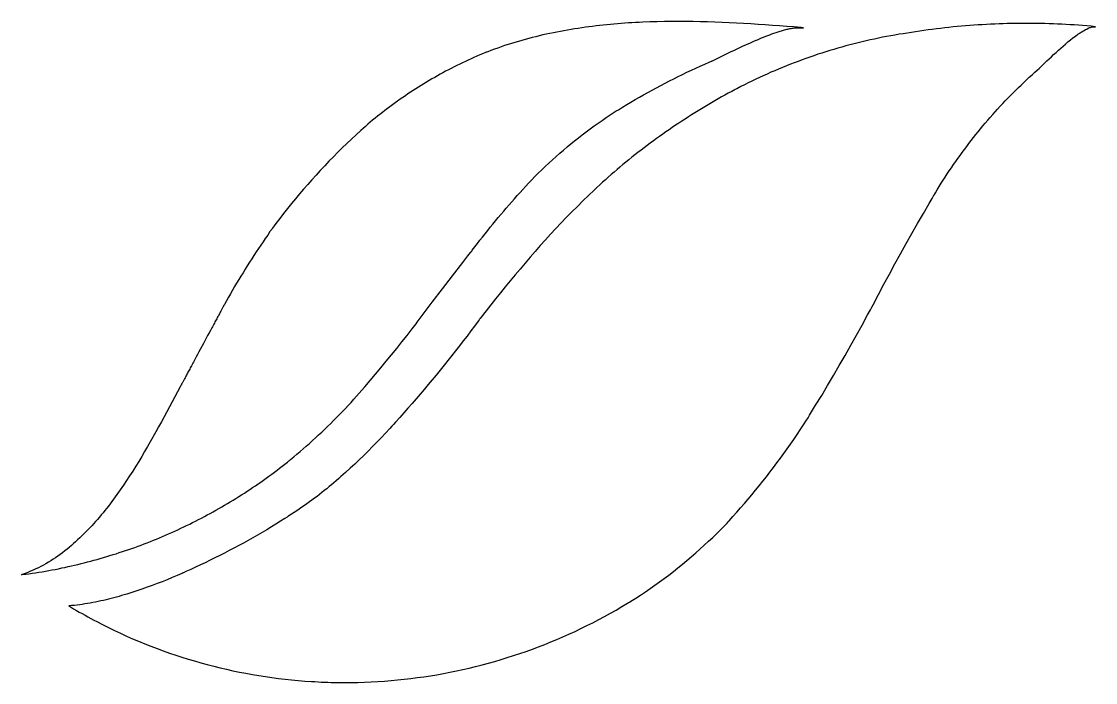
# Model space of a CAD drawing. Extents: x 0 to 908, y 0 to 337.
# Drawn here: x 368.3 to 485.9, y 16.5 to 88.9 of the extents above; entities that cross this region are included whole.
import ezdxf

# ---------------------------------------------------------------- set-up
doc = ezdxf.new("R2010")
doc.units = 0
doc.layers.add('_____1', color=18, linetype='CONTINUOUS')

msp = doc.modelspace()

# ---------------------------------------------------------------- linework, layer by layer
at = {"layer": '_____1'}
for points in [[(424.11, 71.48), (424.49, 71.87), (424.87, 72.24), (425.25, 72.62), (425.63, 72.99), (426.02, 73.36), (426.41, 73.72), (426.81, 74.08), (427.21, 74.43), (427.62, 74.78), (428.02, 75.12), (428.43, 75.46), (428.85, 75.8), (429.27, 76.13), (429.69, 76.46), (430.11, 76.78), (430.54, 77.1), (430.97, 77.42), (431.41, 77.73), (431.85, 78.03), (432.29, 78.33), (432.73, 78.63), (433.18, 78.92), (433.3, 78.99), (433.41, 79.06), (433.64, 79.2), (434.09, 79.48), (434.55, 79.76), (435.01, 80.03), (435.47, 80.3), (435.94, 80.57), (436.4, 80.83), (436.87, 81.09), (437.34, 81.35), (437.81, 81.6), (438.28, 81.85), (438.75, 82.1), (439.23, 82.34), (439.7, 82.58), (440.18, 82.82), (440.66, 83.05), (441.14, 83.29), (441.63, 83.51), (442.11, 83.74), (442.6, 83.96), (443.09, 84.18), (443.58, 84.39), (443.82, 84.5), (443.83, 84.5), (443.83, 84.51), (443.83, 84.51), (443.84, 84.51), (443.85, 84.52), (443.88, 84.53), (443.94, 84.56), (444.15, 84.67), (444.59, 84.88), (445.02, 85.1), (445.46, 85.31), (445.9, 85.52), (446.34, 85.73), (446.78, 85.93), (447.22, 86.14), (447.66, 86.34), (448.11, 86.53), (448.55, 86.73), (448.66, 86.78), (448.72, 86.8), (448.73, 86.8), (448.73, 86.81), (448.74, 86.81), (448.75, 86.82), (448.86, 86.86), (449.08, 86.96), (449.31, 87.06), (449.53, 87.15), (449.76, 87.24), (449.98, 87.33), (450.21, 87.41), (450.44, 87.49), (450.67, 87.57), (450.9, 87.64), (451.13, 87.72), (451.25, 87.75), (451.36, 87.8), (451.48, 87.84), (451.6, 87.88), (451.71, 87.91), (451.83, 87.95), (451.95, 87.98), (452.06, 88.01), (452.18, 88.03), (452.3, 88.06), (452.42, 88.08), (452.54, 88.1), (452.66, 88.12), (452.78, 88.13), (452.9, 88.15), (453.02, 88.16), (453.15, 88.16), (453.27, 88.17), (453.39, 88.17), (453.51, 88.17), (453.63, 88.17), (453.76, 88.16), (453.88, 88.16), (453.91, 88.15), (453.91, 88.15), (453.91, 88.15), (453.91, 88.15), (453.91, 88.15), (453.89, 88.16), (453.84, 88.16), (453.64, 88.18), (452.85, 88.25), (452.07, 88.31), (451.28, 88.37), (450.49, 88.43), (449.71, 88.48), (448.92, 88.53), (448.13, 88.58), (447.35, 88.63), (446.56, 88.67), (445.77, 88.7), (444.98, 88.74), (444.19, 88.78), (443.4, 88.81), (442.62, 88.83), (441.83, 88.84), (441.04, 88.85), (440.25, 88.85), (439.46, 88.85), (438.67, 88.84), (437.88, 88.82), (437.09, 88.8), (436.3, 88.77), (435.91, 88.75), (435.52, 88.73), (435.12, 88.71), (434.73, 88.69), (434.33, 88.66), (433.94, 88.64), (433.55, 88.61), (433.15, 88.57), (432.76, 88.54), (432.37, 88.5), (431.98, 88.46), (431.58, 88.42), (431.19, 88.37), (430.8, 88.32), (430.41, 88.27), (430.02, 88.22), (429.63, 88.16), (429.24, 88.1), (428.85, 88.04), (428.46, 87.98), (428.07, 87.91), (427.68, 87.84), (427.29, 87.77), (426.9, 87.7), (426.52, 87.62), (426.13, 87.54), (425.75, 87.46), (425.36, 87.38), (424.98, 87.29), (424.59, 87.19), (424.21, 87.1), (423.83, 87), (423.45, 86.89), (423.07, 86.79), (422.69, 86.68), (422.31, 86.57), (421.93, 86.45), (421.56, 86.33), (421.18, 86.21), (420.81, 86.08), (420.44, 85.95), (420.07, 85.82), (419.69, 85.68), (419.33, 85.54), (419.23, 85.51), (419.21, 85.5), (419.2, 85.49), (419.18, 85.49), (419.1, 85.45), (418.78, 85.32), (418.46, 85.19), (418.15, 85.05), (417.83, 84.91), (417.52, 84.77), (417.2, 84.63), (416.89, 84.48), (416.58, 84.33), (416.27, 84.18), (415.96, 84.03), (415.65, 83.88), (415.34, 83.72), (415.04, 83.56), (414.73, 83.4), (414.43, 83.24), (414.13, 83.07), (413.83, 82.9), (413.53, 82.73), (413.23, 82.56), (412.93, 82.39), (412.64, 82.21), (412.34, 82.03), (412.05, 81.85), (411.76, 81.67), (411.47, 81.49), (411.18, 81.3), (410.89, 81.11), (410.6, 80.92), (410.32, 80.73), (410.03, 80.53), (409.75, 80.34), (409.47, 80.14), (409.19, 79.94), (408.91, 79.74), (408.63, 79.53), (408.36, 79.32), (408.08, 79.11), (407.81, 78.9), (407.54, 78.69), (407.27, 78.48), (407, 78.26), (406.74, 78.04), (406.47, 77.82), (406.21, 77.6), (406.08, 77.48), (405.95, 77.37), (405.43, 76.91), (404.92, 76.45), (404.42, 75.98), (403.92, 75.5), (403.42, 75.02), (402.93, 74.54), (402.44, 74.05), (401.96, 73.56), (401.49, 73.06), (401.01, 72.56), (400.55, 72.05), (400.09, 71.54), (399.63, 71.02), (399.18, 70.5), (398.73, 69.98), (398.29, 69.45), (397.85, 68.92), (397.42, 68.38), (396.99, 67.84), (396.57, 67.29), (396.15, 66.74), (395.95, 66.47), (395.84, 66.33), (395.82, 66.29), (395.81, 66.28), (395.8, 66.27), (395.79, 66.26), (395.76, 66.21), (395.5, 65.85), (395.25, 65.48), (394.99, 65.11), (394.74, 64.74), (394.49, 64.37), (394.24, 64), (393.99, 63.63), (393.75, 63.25), (393.51, 62.88), (393.26, 62.5), (393.02, 62.12), (392.79, 61.74), (392.55, 61.36), (392.32, 60.98), (392.08, 60.6), (391.85, 60.21), (391.63, 59.83), (391.4, 59.44), (391.17, 59.05), (390.95, 58.67), (390.73, 58.28), (390.51, 57.89), (390.48, 57.84), (390.48, 57.83), (390.48, 57.83), (390.48, 57.83), (390.48, 57.83), (390.48, 57.83), (390.48, 57.83), (390.48, 57.83), (390.48, 57.82), (390.47, 57.81), (390.47, 57.81), (390.46, 57.8), (390.46, 57.78), (390.45, 57.77), (390.43, 57.74), (390.41, 57.7), (390.39, 57.66), (390.36, 57.61), (390.33, 57.56), (390.3, 57.5), (390.27, 57.43), (390.23, 57.37), (390.19, 57.29), (390.15, 57.21), (390.11, 57.13), (390.06, 57.04), (390.01, 56.95), (389.96, 56.86), (389.91, 56.76), (389.85, 56.65), (389.79, 56.55), (389.73, 56.44), (389.67, 56.32), (389.61, 56.21), (389.55, 56.09), (389.48, 55.97), (389.41, 55.84), (389.34, 55.71), (389.27, 55.58), (389.2, 55.45), (389.13, 55.32), (389.06, 55.18), (388.98, 55.04), (388.83, 54.76), (388.68, 54.48), (388.52, 54.19), (388.37, 53.89), (388.21, 53.6), (387.89, 53.01), (387.73, 52.71), (387.58, 52.42), (387.42, 52.14), (387.27, 51.85), (387.2, 51.72), (387.12, 51.58), (387.05, 51.45), (386.98, 51.31), (386.91, 51.18), (386.84, 51.06), (386.78, 50.93), (386.71, 50.81), (386.65, 50.69), (386.58, 50.57), (386.52, 50.46), (386.46, 50.35), (386.41, 50.24), (386.35, 50.14), (386.3, 50.04), (386.25, 49.94), (386.2, 49.85), (386.15, 49.76), (386.1, 49.68), (386.06, 49.6), (386.02, 49.53), (385.99, 49.46), (385.95, 49.39), (385.92, 49.33), (385.89, 49.28), (385.86, 49.23), (385.84, 49.19), (385.82, 49.15), (385.8, 49.12), (385.8, 49.1), (385.79, 49.09), (385.78, 49.08), (385.78, 49.07), (385.77, 49.07), (385.77, 49.06), (385.77, 49.06), (385.77, 49.05), (385.77, 49.05), (385.77, 49.05), (385.76, 49.05), (385.76, 49.04), (385.75, 49.02), (385.68, 48.88), (385.39, 48.33), (385.1, 47.78), (384.81, 47.23), (384.51, 46.68), (384.21, 46.13), (383.91, 45.59), (383.61, 45.04), (383.31, 44.49), (383.01, 43.95), (382.4, 42.86), (382.09, 42.32), (381.78, 41.78), (381.46, 41.24), (381.14, 40.71), (380.82, 40.18), (380.48, 39.65), (380.14, 39.13), (379.8, 38.61), (379.45, 38.09), (379.09, 37.58), (378.73, 37.07), (378.55, 36.82), (378.37, 36.56), (378.19, 36.31), (378, 36.06), (377.82, 35.81), (377.62, 35.56), (377.43, 35.32), (377.23, 35.08), (377.03, 34.84), (376.83, 34.6), (376.63, 34.36), (376.42, 34.13), (376.21, 33.9), (376, 33.67), (375.79, 33.44), (375.57, 33.22), (375.35, 33), (375.13, 32.78), (374.91, 32.56), (374.68, 32.35), (374.45, 32.13), (374.22, 31.92), (373.99, 31.71), (373.76, 31.5), (373.53, 31.3), (373.29, 31.09), (373.04, 30.9), (372.8, 30.71), (372.55, 30.52), (372.29, 30.34), (372.04, 30.16), (371.78, 29.99), (371.51, 29.82), (371.25, 29.66), (370.98, 29.51), (370.71, 29.36), (370.43, 29.21), (370.15, 29.07), (369.87, 28.93), (369.59, 28.8), (369.3, 28.68), (369.01, 28.56), (368.72, 28.45), (368.43, 28.34), (368.35, 28.31), (368.32, 28.3), (368.31, 28.3), (368.3, 28.3), (368.3, 28.29), (368.3, 28.29), (368.3, 28.29), (368.3, 28.29), (368.39, 28.31), (368.76, 28.36), (369.12, 28.41), (369.48, 28.46), (369.84, 28.51), (370.2, 28.57), (370.56, 28.63), (370.92, 28.69), (371.28, 28.76), (371.63, 28.82), (371.99, 28.89), (372.35, 28.96), (372.7, 29.04), (373.06, 29.11), (373.41, 29.19), (373.77, 29.27), (374.12, 29.35), (374.48, 29.43), (374.83, 29.52), (375.18, 29.61), (375.53, 29.7), (375.88, 29.79), (376.23, 29.88), (376.58, 29.98), (376.93, 30.08), (377.28, 30.18), (377.63, 30.28), (377.97, 30.39), (378.32, 30.5), (378.66, 30.6), (379.01, 30.72), (379.35, 30.83), (379.69, 30.94), (380.04, 31.06), (380.38, 31.18), (380.72, 31.3), (381.06, 31.43), (381.4, 31.55), (381.74, 31.68), (382.07, 31.81), (382.41, 31.94), (382.75, 32.08), (383.08, 32.21), (383.42, 32.35), (383.75, 32.49), (384.08, 32.63), (384.41, 32.78), (384.74, 32.93), (385.07, 33.07), (385.4, 33.22), (385.73, 33.38), (386.06, 33.53), (386.38, 33.69), (386.71, 33.85), (387.03, 34.01), (387.36, 34.17), (387.68, 34.33), (388, 34.5), (388.32, 34.67), (388.64, 34.84), (388.96, 35.01), (389.27, 35.19), (389.59, 35.36), (389.91, 35.54), (390.22, 35.72), (390.53, 35.9), (390.85, 36.09), (391.16, 36.28), (391.47, 36.46), (391.78, 36.65), (392.08, 36.85), (392.39, 37.04), (392.7, 37.24), (393, 37.43), (393.3, 37.63), (393.6, 37.84), (393.91, 38.04), (394.21, 38.24), (394.5, 38.45), (394.8, 38.66), (395.1, 38.87), (395.39, 39.09), (395.69, 39.3), (395.98, 39.52), (396.27, 39.74), (396.56, 39.96), (396.85, 40.18), (397.14, 40.4), (397.42, 40.63), (397.57, 40.75), (397.64, 40.8), (397.65, 40.81), (397.65, 40.81), (397.65, 40.82), (397.66, 40.83), (397.75, 40.9), (398.1, 41.19), (398.45, 41.48), (398.8, 41.78), (399.14, 42.08), (399.48, 42.38), (399.82, 42.68), (400.16, 42.99), (400.5, 43.3), (400.83, 43.61), (401.16, 43.92), (401.49, 44.23), (401.82, 44.55), (402.15, 44.87), (402.47, 45.19), (402.79, 45.51), (403.11, 45.84), (403.43, 46.17), (403.75, 46.5), (404.06, 46.83), (404.37, 47.16), (404.68, 47.5), (404.98, 47.83), (405.28, 48.18), (405.88, 48.87), (406.47, 49.56), (407.06, 50.26), (407.65, 50.96), (408.23, 51.66), (408.81, 52.36), (409.38, 53.07), (409.95, 53.79), (410.51, 54.5), (411.07, 55.22), (411.35, 55.58), (411.49, 55.76), (411.63, 55.95), (412.17, 56.68), (413.27, 58.13), (414.38, 59.58), (415.48, 61.03), (416.6, 62.48), (417.16, 63.2), (417.44, 63.56), (417.51, 63.65), (417.54, 63.69), (417.56, 63.71), (417.57, 63.72), (417.57, 63.73), (417.58, 63.73), (417.64, 63.82), (417.92, 64.18), (418.2, 64.55), (418.48, 64.91), (418.76, 65.26), (419.05, 65.62), (419.33, 65.98), (419.62, 66.33), (419.91, 66.68), (420.2, 67.04), (420.49, 67.39), (420.78, 67.74), (421.08, 68.08), (421.37, 68.43), (421.67, 68.77), (421.97, 69.12), (422.27, 69.46), (422.57, 69.8), (422.88, 70.14), (423.19, 70.48), (423.49, 70.82), (423.8, 71.15)], [(430.97, 70.39), (430.35, 69.81), (429.75, 69.22), (429.15, 68.62), (428.55, 68.02), (427.96, 67.42), (427.37, 66.81), (426.79, 66.2), (426.22, 65.58), (425.65, 64.95), (425.08, 64.33), (424.52, 63.69), (423.97, 63.05), (423.42, 62.41), (422.88, 61.76), (422.34, 61.11), (421.8, 60.46), (421.26, 59.81), (420.73, 59.15), (420.2, 58.49), (419.67, 57.83), (419.15, 57.17), (418.62, 56.5), (418.49, 56.34), (418.49, 56.33), (418.48, 56.33), (418.47, 56.31), (418.45, 56.27), (418.4, 56.21), (418.3, 56.07), (417.89, 55.52), (417.48, 54.98), (417.07, 54.43), (416.66, 53.89), (416.24, 53.35), (415.82, 52.82), (415.4, 52.28), (414.98, 51.75), (414.55, 51.22), (414.12, 50.69), (413.69, 50.16), (413.26, 49.64), (412.82, 49.11), (412.38, 48.59), (411.94, 48.07), (411.5, 47.56), (411.05, 47.04), (410.6, 46.53), (410.15, 46.02), (409.7, 45.51), (409.24, 45), (409.01, 44.75), (408.9, 44.63), (408.88, 44.61), (408.88, 44.6), (408.86, 44.59), (408.83, 44.55), (408.61, 44.3), (408.15, 43.8), (407.68, 43.3), (407.21, 42.81), (406.73, 42.32), (406.25, 41.84), (405.77, 41.36), (405.28, 40.89), (404.78, 40.42), (404.29, 39.96), (403.78, 39.5), (403.27, 39.05), (403.02, 38.82), (402.76, 38.59), (402.5, 38.37), (402.24, 38.15), (401.98, 37.94), (401.72, 37.72), (401.45, 37.51), (401.19, 37.29), (400.92, 37.08), (400.65, 36.88), (400.38, 36.67), (400.1, 36.47), (399.83, 36.27), (399.55, 36.07), (399.27, 35.87), (398.99, 35.68), (398.71, 35.49), (398.43, 35.3), (398.15, 35.11), (397.86, 34.92), (397.57, 34.74), (397.5, 34.7), (397.49, 34.69), (397.49, 34.69), (397.48, 34.68), (397.45, 34.66), (397.39, 34.62), (397.14, 34.47), (396.65, 34.15), (396.15, 33.84), (395.65, 33.53), (395.14, 33.23), (394.64, 32.93), (394.13, 32.64), (393.62, 32.34), (393.11, 32.06), (392.6, 31.77), (392.08, 31.49), (391.56, 31.21), (391.04, 30.94), (390.52, 30.67), (390, 30.4), (389.47, 30.14), (388.95, 29.88), (388.42, 29.62), (387.89, 29.37), (387.35, 29.12), (386.82, 28.88), (386.28, 28.64), (386.02, 28.52), (385.98, 28.51), (385.96, 28.5), (385.93, 28.48), (385.86, 28.45), (385.33, 28.22), (384.79, 27.99), (384.24, 27.76), (383.7, 27.54), (383.15, 27.33), (382.6, 27.13), (382.05, 26.93), (381.49, 26.73), (380.94, 26.55), (380.38, 26.37), (379.82, 26.19), (379.54, 26.1), (379.26, 26.02), (378.98, 25.93), (378.69, 25.85), (378.41, 25.77), (378.13, 25.7), (377.84, 25.63), (377.56, 25.56), (377.27, 25.49), (376.98, 25.43), (376.7, 25.37), (376.41, 25.31), (376.12, 25.25), (375.83, 25.2), (375.54, 25.15), (375.25, 25.11), (374.96, 25.06), (374.67, 25.02), (374.38, 24.98), (374.09, 24.95), (373.79, 24.92), (373.5, 24.89), (373.48, 24.89), (373.48, 24.89), (373.48, 24.89), (373.48, 24.89), (373.48, 24.89), (373.49, 24.88), (373.52, 24.86), (373.68, 24.77), (373.99, 24.58), (374.31, 24.4), (374.62, 24.22), (374.94, 24.04), (375.26, 23.86), (375.58, 23.68), (375.89, 23.51), (376.21, 23.34), (376.54, 23.17), (377.18, 22.84), (377.83, 22.52), (378.48, 22.2), (379.14, 21.89), (379.8, 21.59), (380.46, 21.3), (381.12, 21.02), (381.79, 20.75), (382.47, 20.48), (383.14, 20.22), (383.82, 19.97), (384.5, 19.73), (385.18, 19.5), (385.87, 19.28), (386.56, 19.06), (387.25, 18.86), (387.94, 18.66), (388.64, 18.47), (389.34, 18.29), (390.04, 18.12), (390.74, 17.95), (391.44, 17.8), (392.15, 17.65), (392.86, 17.51), (393.57, 17.38), (394.28, 17.26), (395, 17.15), (395.71, 17.05), (396.43, 16.96), (397.15, 16.87), (397.87, 16.79), (398.59, 16.73), (399.31, 16.67), (400.03, 16.62), (400.4, 16.6), (400.76, 16.58), (401.12, 16.56), (401.48, 16.55), (401.85, 16.53), (402.21, 16.52), (402.57, 16.51), (402.94, 16.51), (403.3, 16.51), (403.66, 16.5), (404.03, 16.51), (404.39, 16.51), (405.12, 16.52), (405.85, 16.54), (406.57, 16.57), (407.3, 16.61), (408.02, 16.66), (408.75, 16.72), (409.47, 16.79), (410.19, 16.86), (410.91, 16.94), (411.62, 17.04), (412.34, 17.14), (413.06, 17.25), (413.77, 17.36), (414.48, 17.49), (415.19, 17.63), (415.9, 17.77), (416.6, 17.92), (417.31, 18.08), (418.01, 18.25), (418.71, 18.43), (419.41, 18.62), (420.1, 18.81), (420.79, 19.01), (421.48, 19.23), (422.17, 19.45), (422.86, 19.67), (423.54, 19.91), (424.22, 20.15), (424.89, 20.41), (425.57, 20.67), (426.24, 20.94), (426.9, 21.22), (427.57, 21.5), (428.23, 21.8), (428.89, 22.1), (429.54, 22.41), (430.19, 22.73), (430.84, 23.05), (431.48, 23.39), (432.12, 23.73), (432.76, 24.08), (433.39, 24.44), (434.02, 24.81), (434.64, 25.18), (434.72, 25.23), (434.76, 25.25), (434.78, 25.26), (434.79, 25.27), (434.85, 25.31), (434.99, 25.39), (435.53, 25.73), (436.06, 26.08), (436.59, 26.43), (437.11, 26.79), (437.63, 27.15), (438.14, 27.52), (438.65, 27.89), (439.16, 28.27), (439.66, 28.66), (440.16, 29.05), (440.65, 29.45), (441.14, 29.85), (441.62, 30.26), (442.1, 30.68), (442.57, 31.1), (443.04, 31.52), (443.51, 31.96), (443.97, 32.39), (444.42, 32.83), (444.87, 33.28), (445.31, 33.73), (445.53, 33.96), (445.64, 34.08), (445.75, 34.19), (446.18, 34.66), (446.6, 35.14), (447.02, 35.61), (447.43, 36.09), (447.84, 36.57), (448.25, 37.06), (448.65, 37.55), (449.05, 38.04), (449.45, 38.53), (449.84, 39.03), (450.23, 39.53), (450.61, 40.03), (450.99, 40.54), (451.37, 41.05), (451.74, 41.56), (452.11, 42.08), (452.48, 42.59), (452.84, 43.11), (453.19, 43.64), (453.55, 44.16), (453.9, 44.69), (454.24, 45.23), (454.33, 45.36), (454.41, 45.49), (454.57, 45.76), (455.23, 46.85), (455.89, 47.93), (456.53, 49.02), (457.18, 50.11), (457.81, 51.21), (458.45, 52.31), (459.07, 53.41), (459.69, 54.51), (460.31, 55.62), (460.92, 56.73), (461.22, 57.29), (461.37, 57.57), (461.52, 57.85), (462.11, 58.97), (462.71, 60.09), (463.31, 61.21), (463.91, 62.32), (464.52, 63.43), (465.14, 64.54), (465.76, 65.64), (466.39, 66.74), (467.02, 67.84), (467.65, 68.94), (467.98, 69.49), (468.14, 69.76), (468.18, 69.83), (468.19, 69.84), (468.2, 69.87), (468.23, 69.91), (468.33, 70.09), (468.54, 70.44), (468.76, 70.79), (468.97, 71.14), (469.19, 71.48), (469.41, 71.83), (469.64, 72.17), (469.86, 72.51), (470.09, 72.85), (470.32, 73.19), (470.56, 73.52), (470.79, 73.86), (471.03, 74.19), (471.27, 74.52), (471.51, 74.85), (471.76, 75.18), (472.01, 75.5), (472.26, 75.83), (472.51, 76.15), (472.76, 76.47), (473.02, 76.79), (473.28, 77.1), (473.54, 77.42), (473.8, 77.73), (474.07, 78.04), (474.34, 78.35), (474.61, 78.66), (474.88, 78.96), (475.15, 79.27), (475.43, 79.57), (475.71, 79.87), (475.99, 80.16), (476.27, 80.46), (476.56, 80.75), (476.84, 81.04), (477.13, 81.33), (477.43, 81.62), (477.72, 81.9), (478.02, 82.19), (478.31, 82.47), (478.61, 82.75), (478.92, 83.02), (479.22, 83.3), (479.53, 83.57), (479.68, 83.71), (479.76, 83.77), (479.78, 83.79), (479.78, 83.8), (479.78, 83.8), (479.78, 83.8), (479.79, 83.81), (480.04, 84.05), (480.28, 84.29), (480.53, 84.53), (480.78, 84.77), (481.03, 85), (481.28, 85.24), (481.54, 85.47), (481.8, 85.7), (482.05, 85.93), (482.31, 86.15), (482.58, 86.38), (482.59, 86.39), (482.6, 86.4), (482.6, 86.4), (482.62, 86.42), (482.65, 86.44), (482.72, 86.5), (482.85, 86.61), (483.11, 86.83), (483.38, 87.05), (483.66, 87.25), (483.94, 87.45), (484.08, 87.55), (484.1, 87.56), (484.11, 87.56), (484.11, 87.57), (484.12, 87.57), (484.13, 87.58), (484.17, 87.61), (484.31, 87.7), (484.46, 87.79), (484.61, 87.88), (484.76, 87.96), (484.92, 88.03), (485.07, 88.11), (485.15, 88.15), (485.23, 88.18), (485.31, 88.21), (485.39, 88.23), (485.48, 88.25), (485.56, 88.26), (485.65, 88.27), (485.74, 88.28), (485.82, 88.28), (485.84, 88.28), (485.85, 88.28), (485.86, 88.28), (485.86, 88.28), (485.86, 88.28), (485.86, 88.28), (485.86, 88.28), (485.85, 88.28), (485.82, 88.28), (485.37, 88.33), (484.91, 88.37), (484.45, 88.4), (484, 88.44), (483.54, 88.47), (483.08, 88.5), (482.62, 88.52), (482.16, 88.55), (481.71, 88.57), (481.25, 88.59), (480.79, 88.6), (480.33, 88.62), (479.87, 88.63), (479.42, 88.63), (478.96, 88.64), (478.5, 88.64), (478.04, 88.64), (477.58, 88.64), (477.13, 88.63), (476.67, 88.63), (476.21, 88.62), (475.75, 88.6), (475.3, 88.59), (474.84, 88.57), (474.38, 88.55), (473.92, 88.53), (473.47, 88.5), (473.01, 88.47), (472.55, 88.44), (472.09, 88.41), (471.64, 88.37), (471.18, 88.33), (470.72, 88.29), (470.27, 88.25), (469.81, 88.2), (469.36, 88.15), (468.9, 88.1), (468.45, 88.04), (467.99, 87.99), (467.54, 87.93), (467.08, 87.86), (466.63, 87.8), (466.17, 87.73), (465.72, 87.66), (464.81, 87.52), (464.36, 87.45), (463.91, 87.37), (463.46, 87.29), (463, 87.21), (462.55, 87.12), (462.1, 87.03), (461.66, 86.93), (461.21, 86.84), (460.76, 86.74), (460.31, 86.63), (459.87, 86.52), (459.43, 86.41), (458.98, 86.3), (458.54, 86.18), (458.1, 86.06), (457.66, 85.93), (457.22, 85.8), (456.78, 85.67), (456.34, 85.54), (455.91, 85.4), (455.47, 85.26), (455.04, 85.11), (454.6, 84.96), (454.17, 84.81), (453.74, 84.65), (453.31, 84.49), (452.88, 84.33), (452.46, 84.17), (452.03, 84), (451.61, 83.83), (451.18, 83.65), (450.76, 83.47), (450.34, 83.29), (449.92, 83.1), (449.5, 82.92), (449.09, 82.72), (448.67, 82.53), (448.26, 82.33), (447.85, 82.13), (447.44, 81.92), (447.03, 81.72), (446.62, 81.5), (446.42, 81.4), (446.31, 81.34), (446.26, 81.32), (446.24, 81.3), (446.23, 81.3), (446.23, 81.3), (446.22, 81.29), (446.04, 81.2), (445.66, 80.99), (445.29, 80.79), (444.92, 80.59), (444.55, 80.38), (444.19, 80.17), (443.82, 79.96), (443.46, 79.74), (443.09, 79.53), (442.73, 79.31), (442.37, 79.09), (442.01, 78.86), (441.65, 78.64), (441.3, 78.41), (440.94, 78.18), (440.59, 77.95), (440.24, 77.72), (439.88, 77.49), (439.53, 77.25), (439.19, 77.01), (438.84, 76.77), (438.49, 76.53), (438.15, 76.28), (437.81, 76.03), (437.47, 75.79), (437.13, 75.53), (436.79, 75.28), (436.45, 75.03), (436.12, 74.77), (435.78, 74.51), (435.45, 74.25), (435.12, 73.99), (434.79, 73.72), (434.46, 73.45), (434.14, 73.19), (433.81, 72.91), (433.49, 72.64), (433.17, 72.37), (432.85, 72.09), (432.53, 71.81), (432.22, 71.53), (431.9, 71.25), (431.59, 70.96), (431.28, 70.68)]]:
    msp.add_lwpolyline(points, close=True, dxfattribs=at)

doc.saveas('drawing.dxf')
